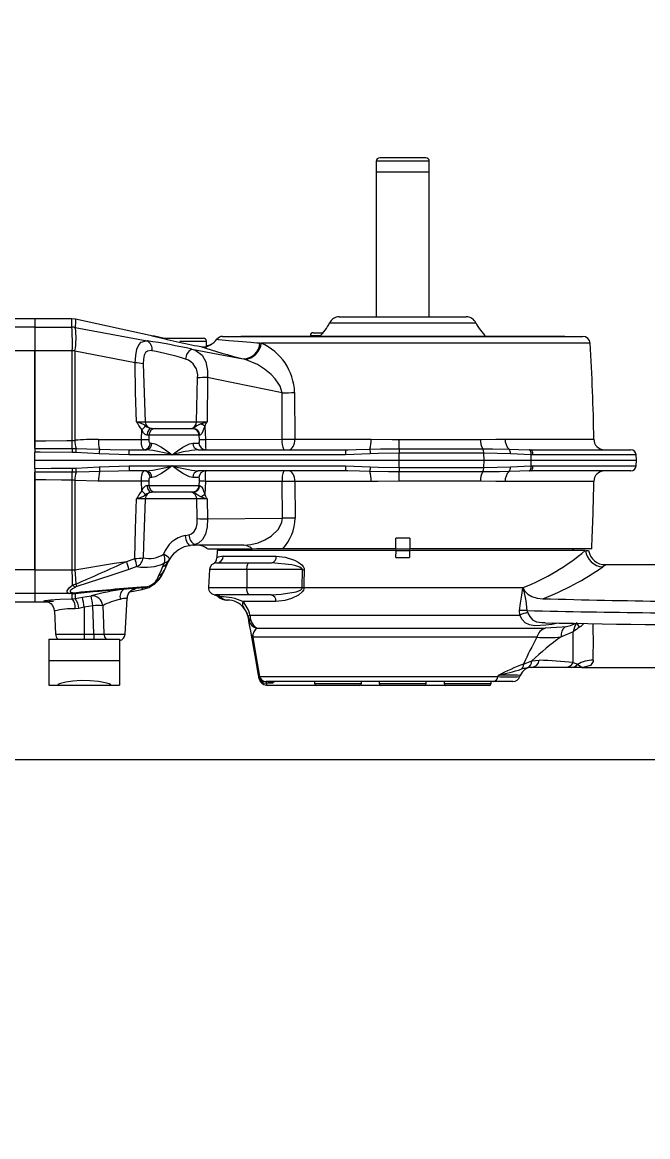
# Model space of a CAD drawing. Header units: millimetres. Extents: x 20 to 768, y 29 to 540.
# Drawn here: x 689.12 to 706.79, y 367.54 to 399.03 of the extents above; entities that cross this region are included whole.
import ezdxf

# ---------------------------------------------------------------- set-up
doc = ezdxf.new("R2010")
doc.units = ezdxf.units.MM
doc.linetypes.add('CENTERX2', pattern=[20.32, 12.7, -2.54, 2.54, -2.54])
doc.styles.add('SLDTEXTSTYLE0', font='TXT', dxfattribs={"width": 0.605})
doc.dimstyles.new('SLDDIMSTYLE1', dxfattribs={"dimtxt": 3.5, "dimasz": 3.5, "dimexe": 0, "dimexo": 0.0625, "dimgap": 0.875, "dimtad": 1, "dimtoh": 1, "dimdec": 4, "dimlfac": 10, "dimzin": 12, "dimdsep": 46, "dimtxsty": 'SLDTEXTSTYLE0', "dimsah": 1, "dimcen": 0.09, "dimadec": 1, "dimazin": 0, "dimtfac": 1, "dimtdec": 3, "dimtofl": 0, "dimtmove": 0, "dimatfit": 3, "dimfxl": 1, "dimfrac": 2, "dimtolj": 1, "dimtzin": 12, "dimarcsym": 0})
doc.dimstyles.new('SLDDIMSTYLE2', dxfattribs={"dimtxt": 3.5, "dimasz": 3.5, "dimexe": 0, "dimexo": 0.0625, "dimgap": 0.875, "dimtad": 1, "dimtoh": 1, "dimlfac": 10, "dimrnd": 1e-09, "dimzin": 12, "dimdsep": 46, "dimtxsty": 'SLDTEXTSTYLE0', "dimsah": 1, "dimcen": 0, "dimadec": 0, "dimazin": 0, "dimtfac": 1, "dimtdec": 3, "dimtofl": 0, "dimtmove": 0, "dimatfit": 3, "dimfxl": 1, "dimfrac": 2, "dimtolj": 1, "dimtzin": 12, "dimarcsym": 0})

# ---------------------------------------------------------------- blocks, each defined once
blk = doc.blocks.new('*D16')
at = {"color": 7, "linetype": 'Continuous', "lineweight": 0, "transparency": 16777216}
for p, q in [((463.857, 404.246), (457.23, 405.414)), ((668.128, 378.198), (768.307, 378.198))]:
    blk.add_line(p, q, dxfattribs=at)
blk.add_arc((611.578, 378.198), 155.229, 0, 170, dxfattribs=at)
for points in [[(458.707, 405.154), (459.883, 408.494), (458.825, 408.693)], [(766.807, 378.198), (767.306, 381.704), (766.229, 381.692)]]:
    blk.add_solid(points, dxfattribs=at)
at = {"color": 7, "linetype": 'Continuous', "lineweight": 0, "transparency": 16777216, "char_height": 3.5, "attachment_point": 1, "rotation": 355, "style": 'SLDTEXTSTYLE0'}
for s, insert in [('170', (620.444, 537.784)), ('%%d', (628.434, 537.075))]:
    blk.add_mtext(s, dxfattribs=dict(at, insert=insert))
blk = doc.blocks.new('*D17')
at = {"color": 7, "linetype": 'Continuous', "lineweight": 0, "transparency": 16777216}
for p, q in [((668.128, 378.198), (767.702, 378.198)), ((463.857, 352.151), (457.826, 351.088))]:
    blk.add_line(p, q, dxfattribs=at)
blk.add_arc((611.578, 378.198), 154.624, 190, 0, dxfattribs=at)
for points in [[(766.202, 378.198), (765.624, 374.705), (766.701, 374.693)], [(459.303, 351.348), (459.421, 347.809), (460.479, 348.008)]]:
    blk.add_solid(points, dxfattribs=at)
at = {"color": 7, "linetype": 'Continuous', "lineweight": 0, "transparency": 16777216, "char_height": 3.5, "attachment_point": 1, "rotation": 5, "style": 'SLDTEXTSTYLE0'}
for s, insert in [('%%d', (627.595, 228.914)), ('170', (619.604, 228.225))]:
    blk.add_mtext(s, dxfattribs=dict(at, insert=insert))
blk = doc.blocks.new('*D18')
at = {"color": 7, "linetype": 'Continuous', "lineweight": 0, "transparency": 16777216}
blk.add_line((701.455, 498.291), (611.578, 378.198), dxfattribs=at)
blk.add_solid([(701.455, 498.291), (698.927, 495.811), (699.789, 495.166)], dxfattribs=at)
at = {"color": 7, "linetype": 'Continuous', "lineweight": 0, "transparency": 16777216, "char_height": 3.5, "attachment_point": 1, "rotation": 53.189, "style": 'SLDTEXTSTYLE0'}
for s, insert in [('1500', (650.717, 438.022)), ('R', (648.641, 435.249))]:
    blk.add_mtext(s, dxfattribs=dict(at, insert=insert))

msp = doc.modelspace()

# ---------------------------------------------------------------- linework, layer by layer
at = {"color": 7, "linetype": 'Continuous', "lineweight": 15}
for p, q in [((699.124551, 395.098485), (699.124551, 394.798484)), ((699.87455, 395.198485), (699.224556, 395.198485)), ((700.524551, 395.198485), (699.87455, 395.198485)), ((700.624556, 394.798484), (700.624556, 395.098485)), ((699.124551, 394.798484), (699.124551, 390.703484)), ((700.624556, 390.703484), (700.624556, 394.798484)), ((689.474553, 390.648484), (688.77455, 390.648484)), ((690.519768, 390.648484), (689.474553, 390.648484)), ((689.474553, 390.648484), (689.474553, 390.410535)), ((690.625942, 390.63626), (690.520221, 390.647872)), ((692.819673, 390.161377), (690.626502, 390.636929)), ((698.079104, 390.703484), (701.670003, 390.703484)), ((689.474553, 390.410535), (688.77455, 390.410535)), ((689.474553, 390.410535), (689.474553, 389.738911)), ((689.474553, 390.410535), (690.5253, 390.410535)), ((690.525586, 390.408743), (690.5253, 390.410535)), ((690.62267, 390.401047), (690.622926, 390.400373)), ((697.265363, 390.173485), (697.265363, 390.153484)), ((697.345364, 390.253484), (697.622902, 390.253484)), ((693.070937, 390.098485), (693.577338, 390.098485)), ((693.577338, 390.098485), (694.244552, 390.098485)), ((694.324553, 389.848484), (694.324553, 390.018484)), ((694.324553, 389.879222), (694.421405, 389.908009)), ((694.446791, 389.920633), (694.474274, 389.934302)), ((694.78401, 390.148484), (704.965097, 390.148484)), ((695.299554, 390.153484), (695.294553, 390.148484)), ((695.299554, 390.153484), (704.449553, 390.153484)), ((695.839394, 389.964865), (695.875508, 389.961738)), ((704.454553, 390.148484), (704.449553, 390.153484)), ((689.474553, 389.738911), (688.77455, 389.738911)), ((689.474553, 389.738911), (689.474553, 387.008738)), ((690.536708, 389.738911), (689.474553, 389.738911)), ((689.474553, 387.200225), (689.474553, 389.738911)), ((690.536708, 389.738601), (690.536708, 389.738911)), ((690.610856, 389.738314), (690.610779, 389.737521)), ((692.309434, 389.400339), (690.610779, 389.737521)), ((692.543567, 389.377755), (692.595709, 387.738017)), ((695.400536, 389.506459), (695.363659, 389.515614)), ((694.049472, 387.738017), (694.075615, 388.975858)), ((694.358594, 388.988184), (694.344938, 387.739521)), ((696.465779, 387.242998), (696.463734, 388.557677)), ((696.818424, 388.56495), (696.824867, 387.244906)), ((692.595709, 387.738017), (694.049472, 387.738017)), ((692.489446, 387.240011), (692.499859, 387.511725)), ((692.701465, 387.358952), (692.696423, 387.235192)), ((694.124973, 387.358952), (692.701465, 387.358952)), ((692.774928, 387.548485), (692.87771, 387.548485)), ((692.87771, 387.548485), (693.928481, 387.548485)), ((693.928481, 387.548485), (693.95364, 387.548485)), ((694.137532, 387.359309), (694.124973, 387.358952)), ((694.131136, 387.235456), (694.124973, 387.358952)), ((694.27864, 387.615469), (694.29676, 387.2408)), ((689.474553, 386.982363), (689.474553, 387.200225)), ((691.274912, 387.239805), (692.489446, 387.240011)), ((692.735833, 387.138017), (692.782802, 387.138017)), ((693.947405, 387.138017), (694.116384, 387.138017)), ((694.29676, 387.2408), (696.465779, 387.242998)), ((696.824867, 387.244906), (698.980904, 387.244906)), ((699.774611, 387.238421), (702.066887, 387.238421)), ((689.474553, 386.982363), (689.474553, 386.877149)), ((689.474553, 386.982363), (690.531695, 386.981767)), ((689.474553, 386.648485), (689.474553, 386.877149)), ((690.636379, 386.867839), (690.529967, 386.871027)), ((690.531695, 386.981767), (690.643919, 386.981467)), ((691.295988, 386.830615), (690.636379, 386.867839)), ((692.131418, 386.806335), (691.295988, 386.830615)), ((693.359888, 386.806335), (692.131418, 386.806335)), ((692.13419, 386.948484), (692.630166, 386.948484)), ((698.257757, 386.806335), (693.359888, 386.806335)), ((694.095159, 386.948484), (698.260528, 386.948484)), ((698.952496, 386.830401), (698.257757, 386.806335)), ((698.260528, 386.948484), (698.334825, 386.949486)), ((699.76992, 386.648485), (699.770117, 386.850178)), ((702.165574, 386.850178), (699.770117, 386.850178)), ((699.771613, 386.975538), (702.132732, 386.975538)), ((702.169866, 386.648485), (702.165574, 386.850178)), ((702.913213, 386.830401), (702.165574, 386.850178)), ((703.502441, 386.806529), (702.913213, 386.830401)), ((703.44435, 386.948614), (703.488583, 386.948484)), ((703.488583, 386.948484), (706.316483, 386.948484)), ((703.505803, 386.648485), (703.502441, 386.806529)), ((703.550893, 386.806335), (703.502441, 386.806529)), ((706.474555, 386.648485), (706.466282, 386.806335)), ((689.474553, 386.648485), (699.76992, 386.648485)), ((689.474553, 386.41982), (689.474553, 386.648485)), ((689.474553, 386.41982), (689.474553, 386.314606)), ((690.530175, 386.425942), (690.635926, 386.429095)), ((690.635926, 386.429095), (691.300303, 386.466363)), ((691.300303, 386.466363), (692.140103, 386.490634)), ((692.140103, 386.490634), (693.359888, 386.490634)), ((693.359888, 386.490634), (698.257757, 386.490634)), ((698.257757, 386.490634), (698.952496, 386.466568)), ((699.76992, 386.648485), (702.169866, 386.648485)), ((699.770117, 386.446792), (699.76992, 386.648485)), ((699.770117, 386.446792), (702.165574, 386.446792)), ((702.165574, 386.446792), (702.169866, 386.648485)), ((702.165574, 386.446792), (702.913213, 386.466568)), ((702.169866, 386.648485), (703.505803, 386.648485)), ((702.913213, 386.466568), (703.502441, 386.49044)), ((703.502441, 386.49044), (703.505803, 386.648485)), ((703.502441, 386.49044), (703.550893, 386.490634)), ((703.505803, 386.648485), (706.474555, 386.648485)), ((706.466282, 386.490634), (706.474555, 386.648485)), ((689.474553, 386.096744), (689.474553, 386.314606)), ((689.474553, 386.28846), (689.474553, 383.558058)), ((689.474553, 383.558058), (689.474553, 386.096744)), ((690.643424, 386.315498), (690.531904, 386.315202)), ((692.630166, 386.348485), (692.142874, 386.348485)), ((692.782802, 386.158952), (692.736769, 386.158952)), ((694.115603, 386.158952), (693.947405, 386.158952)), ((698.260528, 386.348485), (694.095159, 386.348485)), ((698.324579, 386.34743), (698.260528, 386.348485)), ((702.132732, 386.321431), (699.771613, 386.321431)), ((703.488583, 386.348485), (703.44435, 386.348355)), ((706.316483, 386.348485), (703.488583, 386.348485)), ((692.490548, 386.056034), (691.279376, 386.056804)), ((692.501307, 385.788416), (692.490548, 386.056034)), ((692.697168, 386.061468), (692.702353, 385.938017)), ((692.702353, 385.938017), (694.124407, 385.938017)), ((694.124407, 385.938017), (694.130636, 386.060997)), ((694.124407, 385.938017), (694.137234, 385.937908)), ((694.296229, 386.05462), (694.278151, 385.686887)), ((696.469564, 386.052311), (694.296229, 386.05462)), ((696.474427, 385.016647), (696.469564, 386.052311)), ((698.980904, 386.052063), (696.828509, 386.052063)), ((696.828509, 386.052063), (696.830076, 385.013103)), ((702.066887, 386.058548), (699.774611, 386.058548)), ((694.052005, 385.558952), (692.595005, 385.558952)), ((692.878366, 385.748484), (692.774815, 385.748484)), ((693.928063, 385.748484), (692.878366, 385.748484)), ((693.953729, 385.748484), (693.928063, 385.748484)), ((694.069267, 385.002241), (694.052005, 385.558952)), ((694.348264, 385.556398), (694.361651, 384.999617)), ((694.361651, 384.999617), (696.474427, 385.016647)), ((693.723923, 384.525134), (693.83173, 384.544343)), ((693.999935, 384.26698), (693.880368, 384.242921)), ((693.974555, 384.248484), (693.880368, 384.242921)), ((695.384521, 384.248484), (693.974555, 384.248484)), ((700.074542, 384.448485), (699.674565, 384.448485)), ((699.675215, 384.148485), (699.674565, 384.448485)), ((700.074542, 384.448485), (700.073892, 384.148485)), ((692.073483, 383.793599), (692.304647, 383.875825)), ((695.628959, 384.135426), (694.374556, 384.135426)), ((694.62958, 384.098485), (694.618589, 383.888726)), ((699.683303, 384.098485), (694.62958, 384.098485)), ((694.804275, 383.938017), (696.301282, 383.938017)), ((695.074553, 384.108484), (695.074553, 384.098485)), ((695.749528, 384.148485), (695.628959, 384.135426)), ((696.481741, 384.148485), (695.749528, 384.148485)), ((699.675215, 384.148485), (696.481741, 384.148485)), ((699.675215, 384.148485), (700.073892, 384.148485)), ((699.68043, 383.898485), (699.683303, 384.098485)), ((699.68043, 383.898485), (700.068677, 383.898485)), ((699.683303, 384.098485), (700.065804, 384.098485)), ((700.065804, 384.098485), (700.068677, 383.898485)), ((705.027295, 384.098485), (700.065804, 384.098485)), ((705.212015, 384.148485), (700.073892, 384.148485)), ((704.674554, 384.098485), (704.674554, 384.108484)), ((705.058796, 384.098485), (705.121243, 384.098485)), ((689.474553, 383.558058), (688.77455, 383.558058)), ((689.474553, 383.558058), (689.474553, 382.886434)), ((689.474553, 383.558058), (690.538055, 383.558058)), ((690.538085, 383.554005), (690.538055, 383.558058)), ((690.609432, 383.559104), (690.609461, 383.557545)), ((692.365283, 383.64626), (692.131949, 383.56572)), ((693.094725, 383.646063), (693.146998, 383.748491)), ((693.249506, 383.786579), (693.130452, 383.531269)), ((693.289155, 383.861072), (693.249506, 383.786579)), ((694.411785, 383.558952), (694.385583, 383.058952)), ((695.471359, 383.558952), (694.411785, 383.558952)), ((694.611514, 383.748485), (695.52641, 383.748485)), ((695.471359, 383.558952), (695.464135, 383.058952)), ((697.039765, 383.558952), (695.471359, 383.558952)), ((695.52641, 383.748485), (696.165431, 383.748485)), ((697.029031, 383.058952), (697.039765, 383.558952)), ((710.39033, 383.698194), (705.602557, 383.698319)), ((692.166001, 382.936354), (692.512739, 382.999004)), ((692.258895, 383.000513), (692.264378, 383.002308)), ((692.331136, 383.026772), (692.303568, 383.011572)), ((692.524791, 383.041904), (692.331136, 383.026772)), ((692.511529, 383.005713), (692.511791, 383.006437)), ((694.385583, 383.058952), (695.464135, 383.058952)), ((695.464135, 383.058952), (697.029031, 383.058952)), ((697.02695, 383.048485), (697.029031, 383.058952)), ((697.078687, 383.048485), (697.02695, 383.048485)), ((697.079325, 383.058952), (697.078687, 383.048485)), ((703.26826, 383.048485), (697.078687, 383.048485)), ((703.29659, 382.948249), (703.278041, 383.05162)), ((689.474553, 382.886434), (688.77455, 382.886434)), ((688.77455, 382.648485), (689.474553, 382.648485)), ((689.474553, 382.886434), (689.474553, 382.648485)), ((690.455896, 382.886434), (689.474553, 382.886434)), ((689.474553, 382.648485), (689.851696, 382.648485)), ((690.534079, 382.876735), (690.455896, 382.886434)), ((690.530587, 382.731428), (690.534079, 382.876735)), ((690.530587, 382.731428), (690.615851, 382.741011)), ((690.614254, 382.880161), (690.534079, 382.876735)), ((690.541309, 382.917347), (690.62171, 382.907721)), ((690.614254, 382.880161), (690.615851, 382.741011)), ((690.615851, 382.741011), (690.82349, 382.778337)), ((690.62171, 382.907721), (690.65454, 382.907315)), ((690.82349, 382.778337), (691.068298, 382.820861)), ((692.030347, 381.738017), (692.083139, 382.745407)), ((695.519191, 382.848485), (694.585312, 382.848485)), ((694.713486, 382.788563), (694.723201, 382.788467)), ((694.921095, 382.698485), (694.896627, 382.698485)), ((694.927055, 382.698455), (694.921095, 382.698485)), ((696.287883, 382.658952), (695.356089, 382.658952)), ((696.152199, 382.848485), (695.519191, 382.848485)), ((690.030343, 382.392017), (690.030349, 382.391946)), ((690.030349, 382.391946), (690.064621, 381.738017)), ((690.721172, 382.461724), (690.620453, 382.447751)), ((690.874553, 382.499031), (690.721172, 382.461724)), ((691.119326, 382.541527), (690.874553, 382.499031)), ((690.874553, 382.499031), (690.874553, 381.738017)), ((695.438874, 382.397184), (695.334334, 382.532535)), ((695.511979, 382.202674), (695.449639, 382.381012)), ((703.18619, 382.27755), (703.17421, 382.40534)), ((695.553643, 382.27755), (703.18619, 382.27755)), ((690.874553, 381.738017), (691.148037, 381.738017)), ((695.761693, 381.908417), (703.899765, 381.908417)), ((689.874554, 381.598485), (689.874554, 380.991295)), ((689.874554, 381.598485), (691.874552, 381.598485)), ((691.874552, 381.598485), (691.874552, 380.991295)), ((703.666085, 381.655157), (695.638895, 381.655157)), ((689.874554, 380.991295), (691.874552, 380.991295)), ((689.874554, 380.991295), (689.874554, 380.298484)), ((691.874552, 380.991295), (691.874552, 380.298484)), ((703.391546, 380.784105), (703.221125, 380.742601)), ((703.288073, 380.892095), (703.520012, 380.979583)), ((703.520364, 380.798485), (703.391546, 380.784105)), ((703.520012, 380.979583), (703.732497, 381.000437)), ((704.477615, 380.798485), (703.520364, 380.798485)), ((704.646075, 380.798485), (704.477615, 380.798485)), ((704.923034, 380.798485), (704.646075, 380.798485)), ((704.689747, 380.934466), (704.81236, 380.884519)), ((695.799506, 380.572018), (695.823861, 380.53666)), ((695.823861, 380.53666), (702.559233, 380.53666)), ((702.559233, 380.53666), (702.573496, 380.568192)), ((703.19478, 380.568192), (703.1833, 380.53666)), ((689.874554, 380.298484), (690.167445, 380.298484)), ((690.141851, 380.299494), (690.167445, 380.298484)), ((690.167445, 380.298484), (691.581661, 380.298484)), ((691.581661, 380.298484), (691.874552, 380.298484)), ((702.434707, 380.398485), (696.011752, 380.398485)), ((696.19788, 380.347203), (696.016306, 380.347203)), ((696.018905, 380.398485), (696.01903, 380.398485)), ((696.019024, 380.398485), (696.01903, 380.398485)), ((696.023947, 380.298484), (697.39911, 380.298484)), ((697.379107, 380.398485), (697.379107, 380.338485)), ((698.656106, 380.288485), (697.429109, 380.288485)), ((698.686111, 380.298484), (699.231053, 380.298484)), ((698.706109, 380.338485), (698.706109, 380.398485)), ((699.211055, 380.398485), (699.211055, 380.338485)), ((700.488055, 380.288485), (699.261052, 380.288485)), ((700.518054, 380.298484), (701.062996, 380.298484)), ((700.538051, 380.338485), (700.538051, 380.398485)), ((701.042998, 380.398485), (701.042998, 380.338485)), ((701.175517, 380.288485), (701.093001, 380.288485)), ((702.319998, 380.288485), (701.175517, 380.288485)), ((702.399707, 380.398485), (702.358407, 380.398485)), ((702.37, 380.338485), (702.37, 380.398485)), ((702.985967, 380.398485), (702.434707, 380.398485))]:
    msp.add_line(p, q, dxfattribs=at)
at = {"color": 8, "linetype": 'Continuous', "lineweight": 15}
for p, q in [((699.87455, 395.098485), (699.124551, 395.098485)), ((700.624556, 395.098485), (699.87455, 395.098485)), ((699.124551, 394.798484), (699.87455, 394.798484)), ((699.87455, 394.798484), (700.624556, 394.798484)), ((697.808445, 390.532892), (701.940662, 390.532892)), ((697.265363, 390.173485), (697.544861, 390.173485)), ((693.571246, 390.018484), (694.324553, 390.018484)), ((705.164653, 389.961738), (695.875508, 389.961738)), ((694.216884, 389.848484), (694.324553, 389.848484)), ((702.769322, 387.244906), (705.270994, 387.244906)), ((706.466282, 386.806335), (703.550893, 386.806335)), ((703.550893, 386.490634), (706.466282, 386.490634)), ((705.270994, 386.052063), (702.769322, 386.052063)), ((692.303568, 383.011572), (692.262656, 382.997869)), ((692.264378, 383.002308), (692.303568, 383.011572)), ((690.004665, 382.656064), (689.865041, 382.660548)), ((704.265446, 382.051254), (704.08355, 382.010758)), ((690.064621, 381.738017), (690.874553, 381.738017)), ((690.874553, 381.738017), (690.874553, 381.598485)), ((691.148037, 381.738017), (691.148037, 381.598485)), ((691.429365, 381.738017), (692.030347, 381.738017)), ((696.254194, 380.398485), (696.19788, 380.347203)), ((697.379107, 380.338485), (698.706109, 380.338485)), ((699.211055, 380.338485), (700.538051, 380.338485)), ((701.042998, 380.338485), (701.132238, 380.338485)), ((701.132238, 380.338485), (702.37, 380.338485))]:
    msp.add_line(p, q, dxfattribs=at)
at = {"color": 8, "linetype": 'Continuous', "lineweight": 15, "flags": 128}
for points in [[(690.5253, 390.410535), (690.520996, 390.583231), (690.519578, 390.647987), (690.519768, 390.643735)], [(690.625513, 390.632361), (690.625596, 390.636619), (690.625066, 390.572621), (690.62267, 390.401047)], [(694.628507, 390.068062), (694.625968, 390.068193), (694.659865, 390.064973), (694.770599, 390.054997), (694.959319, 390.038315), (695.227719, 390.015075), (695.578188, 389.98578), (695.754272, 389.971589), (695.839394, 389.964865)], [(698.334825, 386.949486), (698.559124, 386.952509), (698.947257, 386.964528)], [(698.947257, 386.332441), (698.648245, 386.342104), (698.324579, 386.34743)], [(705.602557, 383.691272), (705.608529, 383.695654), (705.529052, 383.639159)], [(692.511791, 383.006437), (692.522812, 383.03674), (692.524791, 383.041904)], [(689.809829, 382.66411), (689.734781, 382.672842), (689.767415, 382.687949), (689.924944, 382.704937), (690.189094, 382.720584), (690.530587, 382.731428)], [(703.3988, 382.348843), (703.465832, 382.233591), (703.53753, 382.141758), (703.647817, 382.085178), (703.803259, 382.062238), (703.893859, 382.063274)], [(704.118067, 382.060198), (704.109007, 382.049493), (704.08355, 382.010758)], [(704.989487, 382.03524), (704.900933, 381.952519), (704.871118, 381.932179)], [(704.81236, 380.884519), (704.878503, 380.839405), (704.917324, 380.813783), (704.932577, 380.800886), (704.925883, 380.79851)], [(705.255777, 380.99999), (705.253029, 380.964065), (705.177468, 380.8498), (705.001706, 380.801239), (704.946626, 380.7987), (704.944283, 380.79866), (704.933876, 380.798537), (704.933352, 380.798533), (704.933799, 380.798536), (704.938716, 380.798583)], [(696.016306, 380.347203), (696.023095, 380.303918), (696.023947, 380.298484)]]:
    msp.add_lwpolyline(points, dxfattribs=at)
at = {"color": 7, "linetype": 'Continuous', "lineweight": 15, "flags": 128}
for points in [[(690.622926, 390.400373), (692.652864, 390.023253), (692.656798, 390.022522)], [(692.309434, 389.400339), (692.329067, 389.607778), (692.365158, 389.787402), (692.417467, 389.913273), (692.487532, 389.989103), (692.623091, 390.024293), (692.656798, 390.022522)], [(690.529603, 387.210516), (690.530229, 387.630815), (690.53312, 388.686089), (690.536708, 389.738601)], [(690.610779, 389.737521), (690.609324, 388.688266), (690.607506, 387.63037), (690.607018, 387.216062)], [(692.790145, 389.744906), (692.763573, 389.748664), (692.657495, 389.737192), (692.604602, 389.694857), (692.568231, 389.619325), (692.548055, 389.508188), (692.543567, 389.377755)], [(693.915797, 389.787398), (693.98067, 389.768627), (694.027889, 389.750817), (694.209862, 389.620711), (694.31172, 389.434867), (694.358939, 389.17395), (694.358594, 388.988184)], [(693.915797, 389.787398), (694.663239, 389.647294), (695.363659, 389.515614)], [(692.353708, 387.738274), (692.324388, 388.569792), (692.309434, 389.400339)], [(696.463734, 388.557677), (696.406865, 388.745476), (696.375466, 388.804586), (696.273715, 388.948533), (696.154338, 389.074641), (695.968914, 389.22744), (695.771832, 389.352524), (695.400536, 389.506459)], [(696.463734, 388.557677), (694.623912, 388.934342), (694.358594, 388.988184)], [(694.171632, 387.677951), (694.311822, 387.728428), (694.343841, 387.739153), (694.344938, 387.739521)], [(692.650098, 387.359488), (692.640502, 387.360081), (692.610568, 387.369649), (692.594487, 387.379389), (692.548901, 387.425394), (692.499859, 387.511725)], [(692.774928, 387.548485), (692.751378, 387.544906), (692.728675, 387.534296), (692.707628, 387.517037), (692.68899, 387.493744), (692.673427, 387.465253), (692.661494, 387.432582), (692.653627, 387.396902), (692.650098, 387.359488)], [(692.701465, 387.358952), (692.660451, 387.359524), (692.650098, 387.359488)], [(694.27864, 387.615469), (694.27346, 387.597521), (694.227565, 387.468264), (694.194615, 387.40844), (694.172454, 387.38054), (694.162685, 387.37138), (694.145006, 387.360684), (694.137532, 387.359309)], [(689.474553, 387.200225), (689.786625, 387.203467), (690.386594, 387.20923), (690.529603, 387.210516)], [(690.529603, 387.210516), (690.573311, 387.212619), (690.607018, 387.216062)], [(690.531695, 386.981767), (690.531493, 387.003462), (690.531272, 387.027784), (690.531022, 387.054436), (690.530759, 387.083094), (690.530485, 387.113407), (690.530199, 387.145008), (690.529901, 387.177509), (690.529603, 387.210516)], [(692.571086, 386.948484), (692.540038, 386.966804), (692.513836, 387.022381), (692.497105, 387.103306), (692.489863, 387.195773), (692.489446, 387.240011)], [(692.696423, 387.235192), (692.696238, 387.220447), (692.699016, 387.189625), (692.706705, 387.162649), (692.716784, 387.146811), (692.719663, 387.144124), (692.732865, 387.138199), (692.735833, 387.138017)], [(692.782802, 387.138017), (692.881298, 387.116086), (693.060661, 387.019233), (693.208576, 386.917667), (693.358463, 386.807397), (693.359888, 386.806335)], [(693.359888, 386.806335), (693.361324, 386.807397), (693.511969, 386.917667), (693.661768, 387.019233), (693.845314, 387.116086), (693.947405, 387.138017)], [(696.655339, 386.948484), (696.68817, 386.954162), (696.719754, 386.970979), (696.748901, 386.9983), (696.774507, 387.035091), (696.795601, 387.079958), (696.81139, 387.131205), (696.821267, 387.18689), (696.824867, 387.244906)], [(698.980904, 387.244906), (699.576658, 387.239206), (699.774611, 387.238421)], [(702.066887, 387.238421), (702.499181, 387.242331), (702.769322, 387.244906)], [(690.529967, 386.871027), (689.630139, 386.876241), (689.474553, 386.877149)], [(690.643919, 386.981467), (690.943653, 386.976224), (691.306281, 386.964672)], [(691.306281, 386.964672), (691.605932, 386.954922), (692.13419, 386.948484)], [(698.947257, 386.964528), (699.246687, 386.971747), (699.771613, 386.975538)], [(699.770117, 386.850178), (699.177361, 386.840034), (698.952496, 386.830401)], [(702.132732, 386.975538), (702.405787, 386.974397), (702.878315, 386.964528)], [(702.878315, 386.964528), (703.144986, 386.954866), (703.44435, 386.948614)], [(703.502441, 386.806529), (703.500986, 386.834131), (703.497482, 386.860507), (703.492046, 386.884745), (703.484857, 386.906005), (703.476179, 386.923552), (703.466303, 386.936781), (703.455568, 386.945232), (703.44435, 386.948614)], [(703.550893, 386.806335), (703.549159, 386.834455), (703.545249, 386.861284), (703.5393, 386.885856), (703.531534, 386.907291), (703.522224, 386.924817), (703.511703, 386.937806), (703.500355, 386.945791), (703.488583, 386.948484)], [(689.474553, 386.41982), (689.936495, 386.42251), (690.530175, 386.425942)], [(693.359888, 386.490634), (693.358463, 386.489572), (693.208576, 386.379302), (693.060661, 386.277737), (692.881298, 386.180883), (692.782802, 386.158952)], [(693.947405, 386.158952), (693.845314, 386.180883), (693.661768, 386.277737), (693.511969, 386.379302), (693.361324, 386.489572), (693.359888, 386.490634)], [(698.952496, 386.466568), (699.177361, 386.456935), (699.770117, 386.446792)], [(703.44435, 386.348355), (703.455568, 386.351737), (703.466303, 386.360188), (703.476179, 386.373417), (703.484857, 386.390964), (703.492046, 386.412224), (703.497482, 386.436462), (703.500986, 386.462838), (703.502441, 386.49044)], [(703.488583, 386.348485), (703.500355, 386.351178), (703.511703, 386.359163), (703.522224, 386.372152), (703.531534, 386.389678), (703.5393, 386.411113), (703.545249, 386.435686), (703.549159, 386.462514), (703.550893, 386.490634)], [(690.531904, 386.315202), (690.231926, 386.314973), (689.474553, 386.314606)], [(690.529812, 386.086451), (690.231669, 386.089169), (689.786679, 386.093501), (689.474553, 386.096744)], [(690.529812, 386.086451), (690.53011, 386.119458), (690.530408, 386.15196), (690.530694, 386.183561), (690.530968, 386.213875), (690.53123, 386.242533), (690.531481, 386.269185), (690.531701, 386.293508), (690.531904, 386.315202)], [(690.606738, 386.080948), (690.573305, 386.084356), (690.529812, 386.086451)], [(690.538055, 383.558058), (690.534205, 384.542938), (690.53092, 385.535471), (690.529812, 386.086451)], [(691.279376, 386.056804), (691.259158, 386.056836), (690.606738, 386.080948)], [(690.606738, 386.080948), (690.607155, 385.535995), (690.608472, 384.546182), (690.609432, 383.559104)], [(691.310549, 386.332303), (691.010929, 386.322391), (690.643424, 386.315498)], [(692.142874, 386.348485), (691.843093, 386.346459), (691.310549, 386.332303)], [(692.490548, 386.056034), (692.493558, 386.149527), (692.504514, 386.232236), (692.522502, 386.296126), (692.546803, 386.336494), (692.572266, 386.348485)], [(692.736769, 386.158952), (692.723406, 386.154955), (692.711169, 386.141499), (692.702598, 386.120203), (692.697847, 386.092632), (692.697168, 386.061468)], [(694.130636, 386.060997), (694.131238, 386.076414), (694.131154, 386.107242), (694.128782, 386.13426), (694.124717, 386.150132), (694.123435, 386.152833), (694.117111, 386.158771), (694.115603, 386.158952)], [(696.828509, 386.052063), (696.824915, 386.110079), (696.81505, 386.165764), (696.799279, 386.217011), (696.778208, 386.261878), (696.752632, 386.298669), (696.723521, 386.32599), (696.691972, 386.342807), (696.65919, 386.348485)], [(699.771613, 386.321431), (699.471712, 386.322572), (698.947257, 386.332441)], [(702.878315, 386.332441), (702.609325, 386.325222), (702.132732, 386.321431)], [(703.44435, 386.348355), (703.180272, 386.343201), (702.878315, 386.332441)], [(692.650587, 385.937756), (692.695344, 385.937847), (692.702353, 385.938017)], [(692.650587, 385.937756), (692.654074, 385.900302), (692.661888, 385.864575), (692.673749, 385.831856), (692.68924, 385.80332), (692.707795, 385.779988), (692.728752, 385.762698), (692.751366, 385.75207), (692.774815, 385.748484)], [(694.137234, 385.937908), (694.153834, 385.932402), (694.176185, 385.913153), (694.186759, 385.900464), (694.222135, 385.841932), (694.278151, 385.686887)], [(699.774611, 386.058548), (699.17568, 386.053262), (698.980904, 386.052063)], [(702.769322, 386.052063), (702.499181, 386.054638), (702.066887, 386.058548)], [(692.304647, 383.875825), (692.321253, 384.714797), (692.352218, 385.558117)], [(692.595005, 385.558952), (692.547542, 384.230806), (692.540652, 383.897861)], [(694.166994, 385.62117), (694.081331, 385.665401), (694.031591, 385.699428), (694.005257, 385.718458), (693.989808, 385.729202), (693.970466, 385.741371), (693.962437, 385.745596), (693.953729, 385.748484)], [(693.83173, 384.544343), (693.902761, 384.569854), (693.979884, 384.632674), (694.032759, 384.728645), (694.062418, 384.856294), (694.069267, 385.002241)], [(694.361651, 384.999617), (694.347364, 384.766102), (694.29909, 384.561862), (694.217795, 384.408309), (694.1032, 384.307796), (693.999935, 384.26698)], [(695.384521, 384.248484), (695.583696, 384.266953), (695.790249, 384.321191), (695.974285, 384.398936), (696.154267, 384.507615), (696.362687, 384.707198), (696.459008, 384.899573), (696.474427, 385.016647)], [(693.723923, 384.525134), (693.733216, 384.467489), (693.746776, 384.412647), (693.764097, 384.362703), (693.784511, 384.319566), (693.807239, 384.284885), (693.831408, 384.259984), (693.856103, 384.245816), (693.880368, 384.242921)], [(696.301282, 383.938017), (696.555621, 383.909894), (696.8139, 383.825414), (696.921051, 383.770596), (697.025913, 383.691604), (697.061819, 383.648298), (697.086454, 383.59335), (697.090167, 383.558952)], [(690.54187, 383.124852), (690.541166, 383.300266), (690.538085, 383.554005)], [(690.609461, 383.557545), (691.731495, 383.738182), (692.073483, 383.793599)], [(690.609461, 383.557545), (690.629137, 383.305517), (690.635705, 383.152018)], [(692.131949, 383.56572), (691.625971, 383.395501), (690.662998, 383.082)], [(692.982227, 383.390752), (693.054617, 383.555289), (693.094725, 383.646063)], [(695.471359, 383.558952), (695.472891, 383.596445), (695.476348, 383.632216), (695.481605, 383.66498), (695.488465, 383.693559), (695.496691, 383.716928), (695.505983, 383.734247), (695.516009, 383.744893), (695.52641, 383.748485)], [(697.039765, 383.558952), (697.038299, 383.569329), (697.035414, 383.576151), (697.025258, 383.589567), (697.008181, 383.603625), (696.968776, 383.625278), (696.853799, 383.664774), (696.736014, 383.692183), (696.165431, 383.748485)], [(697.090167, 383.558952), (697.081507, 383.15951), (697.079325, 383.058952)], [(693.130452, 383.531269), (693.109322, 383.485947), (693.095148, 383.455559)], [(690.455896, 382.886434), (690.413499, 382.902492), (690.395338, 382.925469), (690.396047, 382.95898), (690.41217, 382.992643), (690.460188, 383.051197), (690.54187, 383.124852)], [(690.625012, 383.066359), (690.542698, 383.020325), (690.494579, 382.983728), (690.478671, 382.962689), (690.478552, 382.941744), (690.497572, 382.927384), (690.541309, 382.917347)], [(690.54187, 383.124852), (690.618647, 383.147551), (690.635705, 383.152018)], [(690.662998, 383.082), (690.656078, 383.079654), (690.625012, 383.066359)], [(692.085362, 382.744999), (692.094547, 382.813492), (692.124123, 382.881938), (692.162526, 382.933252), (692.201841, 382.96833), (692.233301, 382.988454), (692.250228, 382.996856), (692.259068, 383.000519), (692.258942, 383.000513)], [(696.152199, 382.848485), (696.435428, 382.862833), (696.859402, 382.936892), (696.981568, 382.983599), (697.01624, 383.009242), (697.023815, 383.019293), (697.027266, 383.026722), (697.029037, 383.036558), (697.027916, 383.045463), (697.02695, 383.048485)], [(697.078687, 383.048485), (697.077889, 383.015427), (697.068018, 382.980466), (697.036499, 382.92918), (696.925033, 382.835766), (696.735186, 382.743279), (696.540994, 382.687648), (696.287883, 382.658952)], [(703.17421, 382.40534), (703.197366, 382.609704), (703.242481, 382.836435), (703.26826, 383.048485)], [(703.26826, 383.048485), (703.269321, 383.0483), (703.2704, 383.047744), (703.272581, 383.045523), (703.277082, 383.036639), (703.286636, 383.001104), (703.29659, 382.948249)], [(703.278041, 383.05162), (703.2798, 383.042754), (703.31288, 382.960614), (703.404248, 382.863279), (703.519559, 382.799288), (703.674418, 382.754221), (703.835458, 382.73793)], [(703.29659, 382.948249), (703.348363, 382.676503), (703.381998, 382.405039)], [(689.80127, 382.664898), (689.800269, 382.665011), (689.811939, 382.66258), (689.834452, 382.655939), (689.872259, 382.639594), (689.928007, 382.601655), (689.979262, 382.544073), (690.017164, 382.465681), (690.028394, 382.390891)], [(694.548339, 382.851932), (694.617856, 382.826683), (694.666529, 382.791281)], [(694.666529, 382.791281), (694.673998, 382.790576), (694.713486, 382.788563)], [(691.148037, 381.738017), (691.137362, 382.032089), (691.119326, 382.541527)], [(691.395677, 382.541527), (691.416872, 382.032089), (691.429365, 381.738017)], [(703.381998, 382.405039), (703.272128, 382.405976), (703.17421, 382.40534)], [(703.381998, 382.405039), (703.387934, 382.37133), (703.3988, 382.348843)], [(695.506877, 382.228329), (695.506668, 382.233463), (695.508236, 382.238959), (695.511568, 382.244785), (695.516646, 382.250903), (695.523441, 382.257278), (695.531905, 382.263871), (695.541996, 382.270642), (695.553643, 382.27755)], [(695.521462, 382.148873), (695.519621, 382.159322), (695.516074, 382.179449), (695.511979, 382.202674)], [(695.599616, 381.705668), (695.577491, 381.831125), (695.555997, 381.953021), (695.539093, 382.0489), (695.527614, 382.113987), (695.521462, 382.148873)], [(704.08355, 382.010758), (703.915716, 381.986406), (703.603626, 381.976384), (703.454054, 381.998505), (703.334147, 382.057399), (703.251517, 382.15481), (703.18619, 382.27755)], [(695.799506, 380.572018), (695.701307, 381.128937), (695.599616, 381.705668)], [(704.462177, 381.943812), (704.373557, 381.930681), (703.899765, 381.908417)], [(704.690224, 381.8027), (704.373217, 381.672428), (704.347515, 381.665404)], [(695.638895, 381.655157), (695.725781, 381.131576), (695.823861, 380.53666)], [(703.288073, 380.892095), (703.266311, 380.806185), (703.221125, 380.742601)], [(704.938555, 380.798533), (707.836414, 380.798536), (710.774553, 380.798537)], [(691.581661, 380.298484), (691.602862, 380.299114), (691.624552, 380.306305), (691.582561, 380.329536), (691.462124, 380.363109), (691.273541, 380.397631), (691.03778, 380.420904), (690.78855, 380.424227), (690.55419, 380.407654), (690.352762, 380.377018), (690.20406, 380.341651), (690.130204, 380.313124), (690.13443, 380.308179)], [(695.809496, 380.515352), (695.803959, 380.546773), (695.800621, 380.565698), (695.799506, 380.572018)], [(695.817137, 380.472018), (695.816285, 380.476852), (695.809496, 380.515352)], [(696.006316, 380.398485), (696.007431, 380.392765), (696.010769, 380.375638), (696.016306, 380.347203)]]:
    msp.add_lwpolyline(points, dxfattribs=at)
at = {"color": 7, "linetype": 'CENTERX2', "lineweight": 0}
msp.add_arc((611.578143, 378.198485), 150, 190, 170, dxfattribs=at)
at = {"color": 7, "linetype": 'Continuous', "lineweight": 15}
for centre, radius, start, end in [((699.224553, 395.098485), 0.1, 90, 180), ((700.524553, 395.098485), 0.1, 0, 90), ((696.725829, 391.05052), 1.2, 311.2624699, 334.4462884), ((698.079101, 390.403485), 0.3, 90, 154.4462884), ((701.670005, 390.403485), 0.3, 25.5537116, 90), ((703.023277, 391.05052), 1.2, 205.5537116, 228.7375301), ((690.525436, 389.907583), 0.502952, 78.8530931, 90.0155823), ((690.531826, 389.911155), 0.497627, 79.4514375, 90.7185106), ((683.405196, 389.955504), 7.134801, 358.2603859, 3.6421735), ((688.690309, 390.104467), 1.955139, 349.2060817, 8.7050396), ((673.727068, 303.298804), 88.935807, 77.41695125, 77.63033478), ((700.764352, 422.937665), 33.726972, 256.313529, 258.715632), ((697.345365, 390.173485), 0.08, 90, 180), ((692.530507, 389.791027), 0.263702, 349.9271556, 61.3856459), ((690.548958, 375.247505), 14.924614, 76.9624449, 81.8808318), ((694.246966, 390.211717), 0.35858, 256.7379551, 308.7837155), ((699.242831, 405.159934), 16.118087, 251.6357111, 256.0737959), ((694.244553, 390.018485), 0.08, 0, 90), ((694.27721, 390.304934), 0.417852, 293.7963009, 326.1012836), ((694.784011, 389.948485), 0.2, 90, 142.5091759), ((695.361718, 389.994185), 0.478575, 270.2324072, 356.4875455), ((695.381952, 390.001245), 0.495135, 272.1510771, 355.423477), ((695.238136, 388.514817), 1.581083, 1.8170636, 66.2263897), ((704.965096, 389.948485), 0.2, 3.7994924, 90), ((655.274553, 386.648485), 50, 0.6834649, 3.7994924), ((690.547986, 386.533527), 3.205404, 88.8761311, 90.2015834), ((690.527064, 386.535354), 3.203261, 88.502441, 89.8274916), ((691.109511, 380.960952), 8.943286, 72.9106151, 79.168504), ((694.055783, 389.501574), 0.318264, 116.0939131, 178.5963836), ((692.328068, 388.368556), 1.031951, 77.9464143, 91.0346685), ((693.590091, 389.042084), 0.49002, 352.2327754, 72.4788884), ((694.317179, 386.684416), 2.304139, 88.9701116, 96.0179106), ((696.467765, 397.013184), 8.455508, 269.9726873, 272.3767969), ((693.368569, 388.232561), 1.128832, 205.968357, 219.6851213), ((692.478979, 391.758645), 4.022322, 268.2152967, 271.6629881), ((691.960607, 386.500213), 1.298971, 60.0795725, 72.3846828), ((692.791401, 387.744243), 0.195792, 181.8221524, 268.936318), ((693.865985, 387.731301), 0.18361, 275.3291472, 2.0961703), ((694.541542, 386.806844), 0.946393, 113.0082202, 128.4040375), ((694.163751, 394.309743), 6.572719, 269.003755, 271.5796464), ((693.433624, 386.291148), 1.570948, 57.4590651, 61.9796553), ((692.665714, 388.557216), 1.867731, 329.7204177, 334.0363479), ((691.727446, 388.354719), 1.143355, 312.4982022, 320.4089673), ((692.80946, 387.839819), 0.293374, 226.7725675, 263.2401976), ((692.889371, 387.360931), 0.187916, 93.557561, 180.6035305), ((693.926962, 387.35029), 0.1982, 2.5046778, 89.5610485), ((693.945977, 387.35707), 0.191568, 0.6696085, 87.7074834), ((691.274386, 377.848942), 9.390864, 89.9967942, 94.0752008), ((691.87003, 387.294532), 1.265448, 183.5551825, 194.3233649), ((692.166325, 387.202086), 0.892211, 177.5770664, 195.4321501), ((692.676329, 390.81996), 3.584824, 267.0117107, 270.3211554), ((692.553064, 387.130517), 0.182923, 275.6540747, 2.349837), ((692.604848, 387.1251), 0.178422, 278.1577302, 4.151603), ((694.123615, 387.123027), 0.176847, 175.1374018, 260.7402852), ((694.00595, 387.204573), 0.12894, 328.9238022, 13.8578797), ((694.311717, 387.143864), 0.19542, 181.7143839, 268.8300981), ((694.106745, 390.560875), 3.325508, 270.4202413, 273.2755772), ((713.056623, 387.79828), 18.768145, 181.7021366, 182.5951598), ((696.97842, 387.1721), 0.517521, 172.125931, 205.600278), ((696.418008, 430.039607), 42.796635, 270.0639557, 270.5447082), ((698.133571, 387.204383), 0.848301, 343.5757941, 2.7380347), ((690.854365, 387.208696), 8.920296, 358.5022396, 0.1909311), ((702.528778, 387.214425), 0.462514, 177.0259914, 211.0975365), ((703.110612, 387.216204), 0.342495, 175.192939, 227.292965), ((705.570975, 387.248485), 0.3, 180.6834649, 270), ((695.721913, 386.845369), 5.19201, 178.4946297, 179.7168535), ((695.068804, 386.630784), 4.43876, 175.4686326, 176.938626), ((694.311842, 386.666461), 3.020319, 174.3336853, 176.8844402), ((694.02033, 386.840607), 1.889223, 176.7265411, 181.0394498), ((692.163556, 382.609074), 4.364425, 74.0910304, 83.8626579), ((694.552043, 382.61257), 4.359919, 96.0151761, 105.8687798), ((700.14122, 386.840713), 1.883777, 176.720304, 181.0456869), ((703.072022, 387.058483), 4.125835, 181.3048606, 183.1690032), ((704.072035, 386.861527), 4.301933, 178.4813505, 180.1511564), ((701.939979, 386.858058), 0.225733, 357.9994033, 31.3616379), ((702.726425, 386.853405), 0.188199, 352.9791087, 36.1896066), ((706.316486, 386.798485), 0.15, 3, 90), ((695.72235, 386.451603), 5.192238, 180.2831633, 181.5053415), ((695.088042, 386.665921), 4.458411, 183.0449225, 184.5079996), ((694.316471, 386.629465), 3.020575, 183.0953163, 185.6458422), ((694.029015, 386.456362), 1.889223, 178.9605502, 183.2734589), ((692.163556, 390.687895), 4.364425, 276.1373421, 285.9089696), ((694.552043, 390.684399), 4.359919, 254.1312202, 263.9848239), ((700.14122, 386.456256), 1.883777, 178.9543131, 183.279696), ((703.072022, 386.238486), 4.125835, 176.8309968, 178.6951394), ((704.072041, 386.435442), 4.301939, 179.8488358, 181.5186492), ((701.939978, 386.438911), 0.225733, 328.6383656, 2.0007602), ((702.726425, 386.443564), 0.188199, 323.8103934, 7.0208913), ((706.316486, 386.498485), 0.15, 270, 357), ((691.877197, 386.002376), 1.272886, 165.7594227, 176.4609932), ((692.176941, 386.094756), 0.898367, 164.667455, 182.4212282), ((692.554107, 386.166568), 0.18282, 357.6122564, 84.299616), ((692.604848, 386.171869), 0.178422, 355.848397, 81.8422698), ((694.123615, 386.173942), 0.176847, 99.2597148, 184.8625982), ((694.310823, 386.153223), 0.195304, 91.1987358, 178.3192819), ((574.059062, 390.501292), 120.319363, 357.88202341, 358.02205069), ((696.984528, 386.123918), 0.519919, 154.4101802, 187.916317), ((698.133571, 386.092586), 0.848301, 357.2619653, 16.4242059), ((690.854365, 386.088273), 8.920296, 359.8090689, 1.4977604), ((702.528778, 386.082544), 0.462514, 148.9024635, 182.9740086), ((703.110612, 386.080765), 0.342495, 132.707035, 184.807061), ((705.570975, 386.048485), 0.3, 90, 179.3165351), ((693.382548, 385.054518), 1.146819, 140.2124392, 153.9517771), ((692.696809, 382.144521), 3.916948, 89.9947536, 93.0185096), ((692.700787, 385.738296), 0.20568, 104.1269011, 165.8962573), ((691.756815, 384.982544), 1.097132, 38.9449674, 47.2671961), ((692.890154, 385.935926), 0.187812, 179.3619381, 266.4015533), ((693.926471, 385.9466), 0.198122, 270.4605265, 357.5171866), ((693.945853, 385.939712), 0.19139, 272.3586113, 359.4601423), ((694.030569, 381.309298), 4.752752, 86.7957199, 88.7935791), ((696.609086, 328.254654), 57.797825, 89.78248298, 90.13831088), ((655.274553, 386.648485), 50, 357.134016, 359.3165351), ((691.965551, 386.781005), 1.282562, 287.5465338, 300.1692158), ((692.488428, 381.247629), 4.31264, 88.58392, 91.8099315), ((692.790801, 385.552618), 0.195898, 91.0409281, 178.1472866), ((692.84917, 385.372103), 0.383656, 101.1750037, 128.5437298), ((693.868246, 385.565373), 0.183871, 357.9988043, 84.7891736), ((694.137525, 378.295245), 7.26421, 88.3375816, 90.6745449), ((693.403381, 387.039645), 1.610955, 298.2951051, 302.8890154), ((695.736768, 389.728248), 4.396848, 249.0825593, 251.5911755), ((692.716337, 384.763633), 1.814294, 25.9097798, 30.5891456), ((694.244199, 388.202359), 3.204896, 266.871072, 272.1002269), ((696.542287, 373.980361), 11.036495, 88.5057757, 90.3522931), ((695.525703, 385.036129), 1.304577, 317.1245003, 358.9886776), ((693.889258, 383.722545), 0.819441, 101.6401786, 160.2021774), ((694.164879, 384.556693), 0.333378, 182.123083, 240.345576), ((693.974548, 383.448494), 0.79999, 96.7609454, 148.9538104), ((693.969371, 384.282259), 0.03417, 278.7262837, 333.4387979), ((694.057889, 383.748485), 0.5, 50.7039277, 90), ((695.376795, 383.911007), 0.337566, 41.6682766, 88.6886266), ((692.326226, 384.919546), 1.043943, 268.815602, 281.8529237), ((691.168645, 383.452979), 1.212147, 9.1751696, 20.416433), ((692.22251, 383.932692), 0.320042, 296.4940854, 353.7520916), ((692.714335, 384.599379), 0.722699, 256.0942284, 303.9797027), ((692.693157, 383.824079), 0.460093, 350.5441066, 22.4923196), ((692.91002, 383.569542), 0.47826, 37.5579521, 64.1898139), ((694.418854, 383.899031), 0.2, 298.7485291, 357.0538727), ((694.419138, 383.899166), 0.199981, 298.7472684, 357.003918), ((694.608214, 383.944629), 0.196172, 270.9637399, 358.0684869), ((694.804947, 383.562144), 0.375874, 90.1023751, 119.67748), ((695.034553, 384.108485), 0.04, 0, 42.3412887), ((696.128695, 383.918269), 0.173713, 282.2088902, 6.5276545), ((701.018855, 388.811482), 6.187078, 291.4165668, 310.3814171), ((704.714553, 384.108485), 0.04, 90, 180), ((705.545674, 384.145917), 0.507031, 185.3678778, 268.1213806), ((705.592288, 384.175058), 0.474024, 189.1990979, 271.3349806), ((690.526692, 386.769054), 3.211016, 270.2027546, 271.4765255), ((690.419705, 386.662109), 3.110357, 272.1812011, 273.4976714), ((668.440039, 434.824088), 56.237447, 293.2458747, 294.8499864), ((690.915669, 383.375103), 1.231126, 8.9070022, 19.8725795), ((692.599149, 384.897823), 1.273226, 259.4158365, 295.4856198), ((693.002261, 383.903419), 0.273463, 289.7625852, 334.706167), ((693.065709, 383.997178), 0.261635, 288.1012839, 328.6536207), ((694.611513, 383.548485), 0.2, 90, 177), ((697.064966, 386.690462), 3.131612, 269.5389219, 270.4610781), ((700.904374, 390.287962), 8.099027, 291.2172752, 304.8211411), ((692.36629, 383.785476), 0.8, 280.5701102, 335.0002781), ((692.405925, 383.808498), 0.775754, 278.813947, 339.0614152), ((692.54344, 383.52511), 0.458896, 277.2058793, 342.9753363), ((692.876595, 383.650615), 0.280511, 292.1212595, 334.8202779), ((690.717059, 383.285531), 0.237716, 222.5262927, 247.2188545), ((697.265068, 314.551249), 68.651828, 94.41036291, 95.55938856), ((691.924225, 383.613956), 1.368821, 199.7229372, 202.8689003), ((699.755989, 285.640674), 97.691533, 94.20013831, 95.34572331), ((692.701741, 376.886864), 6.15471, 96.6801277, 105.3905547), ((692.151924, 382.789537), 0.267971, 128.3150325, 194.9546951), ((692.374069, 380.253652), 2.773452, 90.8869788, 98.0478307), ((692.382866, 382.730933), 0.300328, 99.9185488, 176.8815252), ((692.475678, 383.293828), 0.256667, 281.0315328, 299.2271494), ((694.585309, 383.048485), 0.2, 177, 270), ((695.698606, 383.007853), 0.239975, 167.7057107, 221.6137028), ((697.054178, 386.205776), 3.146925, 269.5421423, 270.4578577), ((690.435335, 383.076699), 0.191372, 276.1676172, 303.6252235), ((690.280868, 382.496247), 0.343029, 351.8725115, 43.2827935), ((690.514235, 383.072263), 0.196533, 275.7953387, 303.1518349), ((690.578421, 382.976788), 0.103057, 290.3467393, 317.6138888), ((690.225079, 382.434145), 0.496859, 3.1818544, 38.1418494), ((681.95354, 381.012395), 9.044035, 9.4610736, 11.2599368), ((691.096806, 382.522762), 0.299459, 3.5925412, 95.462831), ((682.237578, 381.063376), 9.003908, 9.4488856, 11.2559002), ((692.311263, 380.776476), 1.988392, 102.1421348, 117.4171713), ((692.049698, 382.297966), 0.450536, 85.7631009, 110.3489829), ((694.584676, 382.658615), 0.189871, 43.148839, 89.8079979), ((694.900102, 383.038777), 0.34031, 226.657776, 269.4148828), ((694.921942, 382.984722), 0.286239, 223.2591333, 269.8303343), ((694.752569, 381.320883), 1.467877, 65.7227748, 91.1463755), ((694.930817, 382.98282), 0.28439, 223.1101884, 269.2419641), ((694.921104, 382.098511), 0.599974, 39.8045925, 89.4317029), ((695.532734, 382.594844), 0.187918, 160.0531784, 216.6782385), ((694.70166, 382.078115), 0.875014, 13.1747989, 41.590584), ((696.115346, 382.678769), 0.173671, 353.4479185, 77.7487446), ((711.524596, 668.665025), 286.030464, 268.45957589, 269.84975614), ((691.257501, 379.658078), 2.886758, 87.256473, 92.743527), ((694.921095, 382.098478), 0.600001, 12.4986793, 39.8064281), ((703.763835, 380.907571), 1.48678, 104.2125871, 112.8624696), ((709.83204, 642.411399), 260.086351, 268.57894088, 270.1155909), ((694.905298, 382.095356), 0.6161, 10.0314463, 12.464237), ((695.623769, 382.233035), 0.11584, 195.1948364, 250.8317806), ((695.814344, 382.201249), 0.297528, 190.1389646, 259.8071292), ((696.209781, 382.334028), 0.658564, 184.9196867, 198.6325721), ((695.905971, 382.205922), 0.330644, 194.4135714, 244.1285379), ((709.883832, 653.172686), 271.179178, 268.73428467, 270.09870811), ((705.649709, 381.596799), 0.981328, 151.6716454, 167.8883155), ((690.264346, 381.748485), 0.2, 183, 228.5903779), ((691.288701, 385.996991), 4.261296, 268.1083414, 271.8916586), ((691.83062, 381.748485), 0.2, 282.6893476, 357), ((695.675302, 381.723996), 0.077874, 193.6124078, 242.1272027), ((695.888329, 381.690614), 0.251942, 120.17497, 188.0905299), ((708.634466, 375.650686), 7.386121, 125.4791221, 133.823659), ((704.013363, 381.569164), 0.357766, 108.5129727, 166.0922506), ((703.96816, 384.229785), 2.592288, 263.3082345, 278.4148942), ((704.689805, 381.687249), 0.342986, 131.5801041, 183.6515362), ((263.521933, 381.610874), 441.168333, 359.91215294, 0.02491297), ((705.973481, 380.200986), 2.052373, 122.4875369, 128.700917), ((711.678573, 377.210694), 9.162598, 150.9832214, 156.3101453), ((705.41823, 375.242486), 6.037851, 110.6587084, 118.1089731), ((683.264847, 453.555961), 75.498599, 284.81793872, 285.32693512), ((703.52367, 380.448485), 0.35, 90, 160), ((703.297824, 380.98565), 0.222271, 294.9392314, 358.4359293), ((703.494836, 381.037689), 0.240563, 276.0916627, 351.0916731), ((703.2591, 367.153564), 13.854963, 84.0731413, 88.0419364), ((704.469268, 381.044961), 0.246618, 271.9394748, 333.38176), ((704.64011, 381.013726), 0.215324, 271.5874059, 323.1261171), ((705.252715, 380.102638), 0.897358, 89.8044728, 119.3881524), ((696.006316, 380.608485), 0.21, 190, 270), ((696.012111, 380.553297), 0.206137, 190.6074347, 271.16619), ((696.023949, 380.508485), 0.21, 190, 269.475538), ((696.014642, 380.59925), 0.200787, 198.1631228, 269.1752364), ((702.406708, 380.548918), 0.153017, 280.5435079, 355.4052529), ((702.871266, 386.489413), 5.960925, 266.9993977, 273.0006023), ((702.884138, 376.943692), 3.637787, 85.1013762, 94.8986238), ((702.985966, 380.608485), 0.21, 270, 340), ((695.910426, 379.712286), 0.696957, 65.6416787, 79.9198188), ((697.429108, 380.338485), 0.05, 180, 270), ((698.656108, 380.338485), 0.05, 270, 0), ((699.261053, 380.338485), 0.05, 180, 270), ((700.488053, 380.338485), 0.05, 270, 0), ((701.092998, 380.338485), 0.05, 180, 270), ((702.319998, 380.338485), 0.05, 270, 0)]:
    msp.add_arc(centre, radius, start, end, dxfattribs=at)
at = {"color": 8, "linetype": 'Continuous', "lineweight": 15}
for centre, radius, start, end in [((690.50894, 380.539661), 1.911345, 86.6553197, 104.2319657), ((704.348638, 382.761474), 0.825508, 277.9054185, 299.1144746), ((705.169691, 382.2293), 0.42122, 206.3815271, 224.8603539), ((664.215826, 381.489567), 41.042872, 359.3165352, 0.7556835), ((691.633258, 381.746421), 0.204067, 182.3600793, 226.4638494), ((696.282517, 380.416215), 0.109207, 189.3434708, 219.1932986)]:
    msp.add_arc(centre, radius, start, end, dxfattribs=at)

# ---------------------------------------------------------------- dimensions: what is measured, and where the dimension line sits
at = {"color": 7, "linetype": 'Continuous', "lineweight": 0}
for base, line1, line2, picture, middle in [((625.107251, 532.836893), ((668.128225, 378.198485), (456.415654, 378.198485)), ((611.578143, 378.198485), (463.85698, 404.245711)), '*D16', (625.107251, 532.836893)), ((625.054523, 224.162753), ((611.578143, 378.198485), (463.85698, 352.151258)), ((668.128225, 378.198485), (456.415654, 378.198485)), '*D17', (625.054523, 224.162753))]:
    dim = msp.add_angular_dim_2l(base=base, line1=line1, line2=line2, text='170%%d', dimstyle='SLDDIMSTYLE1', dxfattribs=at)
    dim.commit()
    dim.dimension.update_dxf_attribs({"geometry": picture, "text_midpoint": middle, "dimtype": 162})
dim = msp.add_radius_dim(center=(611.578143, 378.198485), mpoint=(701.454806, 498.290888), dimstyle='SLDDIMSTYLE2', dxfattribs=at)
dim.commit()
dim.dimension.update_dxf_attribs({"geometry": '*D18', "text_midpoint": (656.516484, 438.244696), "dimtype": 164})

doc.saveas('drawing.dxf')
